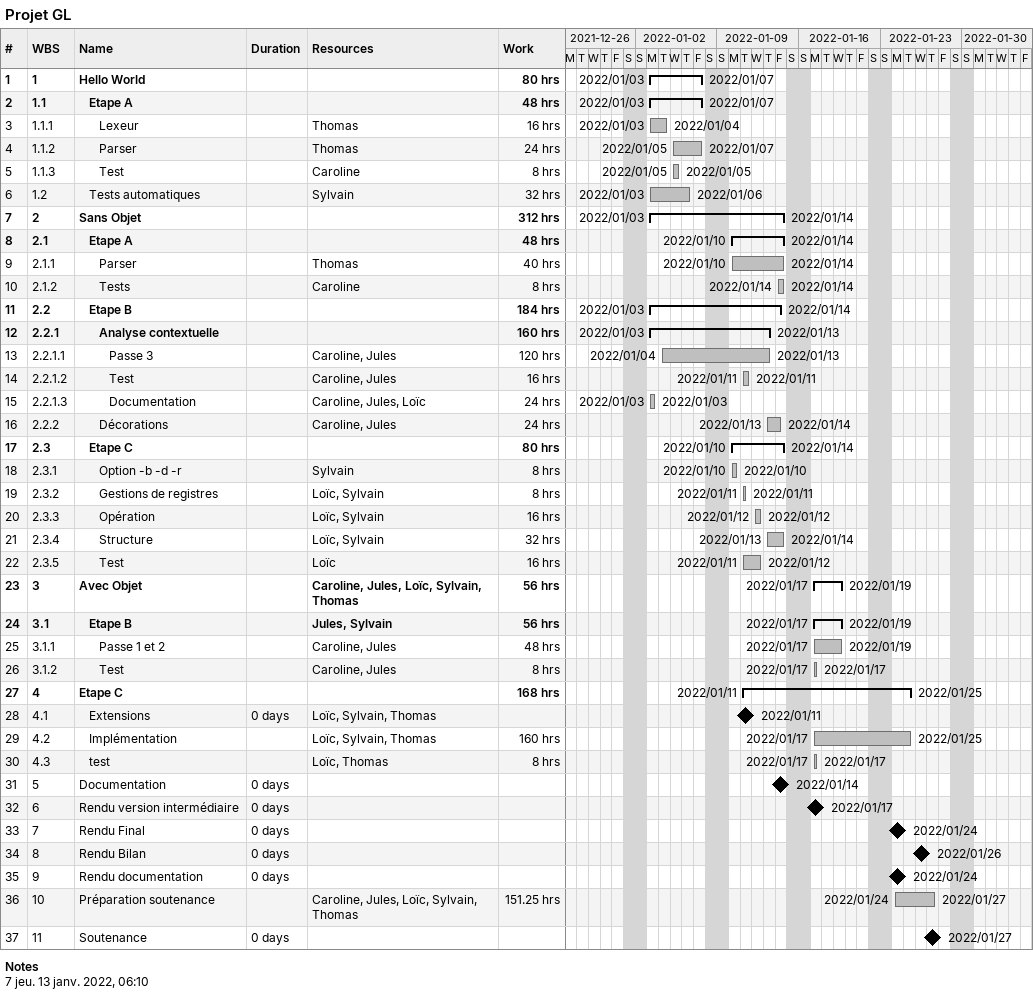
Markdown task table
Projet GL

| ID | WBS | Task | Duration | Start | Finish | Resources | Work (h) |
|---|---|---|---|---|---|---|---|
| 1 | 1 | **Hello World** |  | 2022-01-03 | 2022-01-07 |  | 80 |
| 2 | 1.1 | **Etape A** |  | 2022-01-03 | 2022-01-07 |  | 48 |
| 3 | 1.1.1 | Lexeur |  | 2022-01-03 | 2022-01-04 | Thomas | 16 |
| 4 | 1.1.2 | Parser |  | 2022-01-05 | 2022-01-07 | Thomas | 24 |
| 5 | 1.1.3 | Test |  | 2022-01-05 | 2022-01-05 | Caroline | 8 |
| 6 | 1.2 | Tests automatiques |  | 2022-01-03 | 2022-01-06 | Sylvain | 32 |
| 7 | 2 | **Sans Objet** |  | 2022-01-03 | 2022-01-14 |  | 312 |
| 8 | 2.1 | **Etape A** |  | 2022-01-10 | 2022-01-14 |  | 48 |
| 9 | 2.1.1 | Parser |  | 2022-01-10 | 2022-01-14 | Thomas | 40 |
| 10 | 2.1.2 | Tests |  | 2022-01-14 | 2022-01-14 | Caroline | 8 |
| 11 | 2.2 | **Etape B** |  | 2022-01-03 | 2022-01-14 |  | 184 |
| 12 | 2.2.1 | **Analyse contextuelle** |  | 2022-01-03 | 2022-01-13 |  | 160 |
| 13 | 2.2.1.1 | Passe 3 |  | 2022-01-04 | 2022-01-13 | Caroline, Jules | 120 |
| 14 | 2.2.1.2 | Test |  | 2022-01-11 | 2022-01-11 | Caroline, Jules | 16 |
| 15 | 2.2.1.3 | Documentation |  | 2022-01-03 | 2022-01-03 | Caroline, Jules, Loïc | 24 |
| 16 | 2.2.2 | Décorations |  | 2022-01-13 | 2022-01-14 | Caroline, Jules | 24 |
| 17 | 2.3 | **Etape C** |  | 2022-01-10 | 2022-01-14 |  | 80 |
| 18 | 2.3.1 | Option -b -d -r |  | 2022-01-10 | 2022-01-10 | Sylvain | 8 |
| 19 | 2.3.2 | Gestions de registres |  | 2022-01-11 | 2022-01-11 | Loïc, Sylvain | 8 |
| 20 | 2.3.3 | Opération |  | 2022-01-12 | 2022-01-12 | Loïc, Sylvain | 16 |
| 21 | 2.3.4 | Structure |  | 2022-01-13 | 2022-01-14 | Loïc, Sylvain | 32 |
| 22 | 2.3.5 | Test |  | 2022-01-11 | 2022-01-12 | Loïc | 16 |
| 23 | 3 | **Avec Objet** |  | 2022-01-17 | 2022-01-19 | Caroline, Jules, Loïc, Sylvain, Thomas | 56 |
| 24 | 3.1 | **Etape B** |  | 2022-01-17 | 2022-01-19 | Jules, Sylvain | 56 |
| 25 | 3.1.1 | Passe 1 et 2 |  | 2022-01-17 | 2022-01-19 | Caroline, Jules | 48 |
| 26 | 3.1.2 | Test |  | 2022-01-17 | 2022-01-17 | Caroline, Jules | 8 |
| 27 | 4 | **Etape C** |  | 2022-01-11 | 2022-01-25 |  | 168 |
| 28 | 4.1 | Extensions | 0d | 2022-01-11 | 2022-01-11 | Loïc, Sylvain, Thomas |  |
| 29 | 4.2 | Implémentation |  | 2022-01-17 | 2022-01-25 | Loïc, Sylvain, Thomas | 160 |
| 30 | 4.3 | test |  | 2022-01-17 | 2022-01-17 | Loïc, Thomas | 8 |
| 31 | 5 | Documentation | 0d | 2022-01-14 | 2022-01-14 |  |  |
| 32 | 6 | Rendu version intermédiaire | 0d | 2022-01-17 | 2022-01-17 |  |  |
| 33 | 7 | Rendu Final | 0d | 2022-01-24 | 2022-01-24 |  |  |
| 34 | 8 | Rendu Bilan | 0d | 2022-01-26 | 2022-01-26 |  |  |
| 35 | 9 | Rendu documentation | 0d | 2022-01-24 | 2022-01-24 |  |  |
| 36 | 10 | Préparation soutenance |  | 2022-01-24 | 2022-01-27 | Caroline, Jules, Loïc, Sylvain, Thomas | 151.25 |
| 37 | 11 | Soutenance | 0d | 2022-01-27 | 2022-01-27 |  |  |

Notes
- 7: jeu. 13 janv. 2022, 06:10
